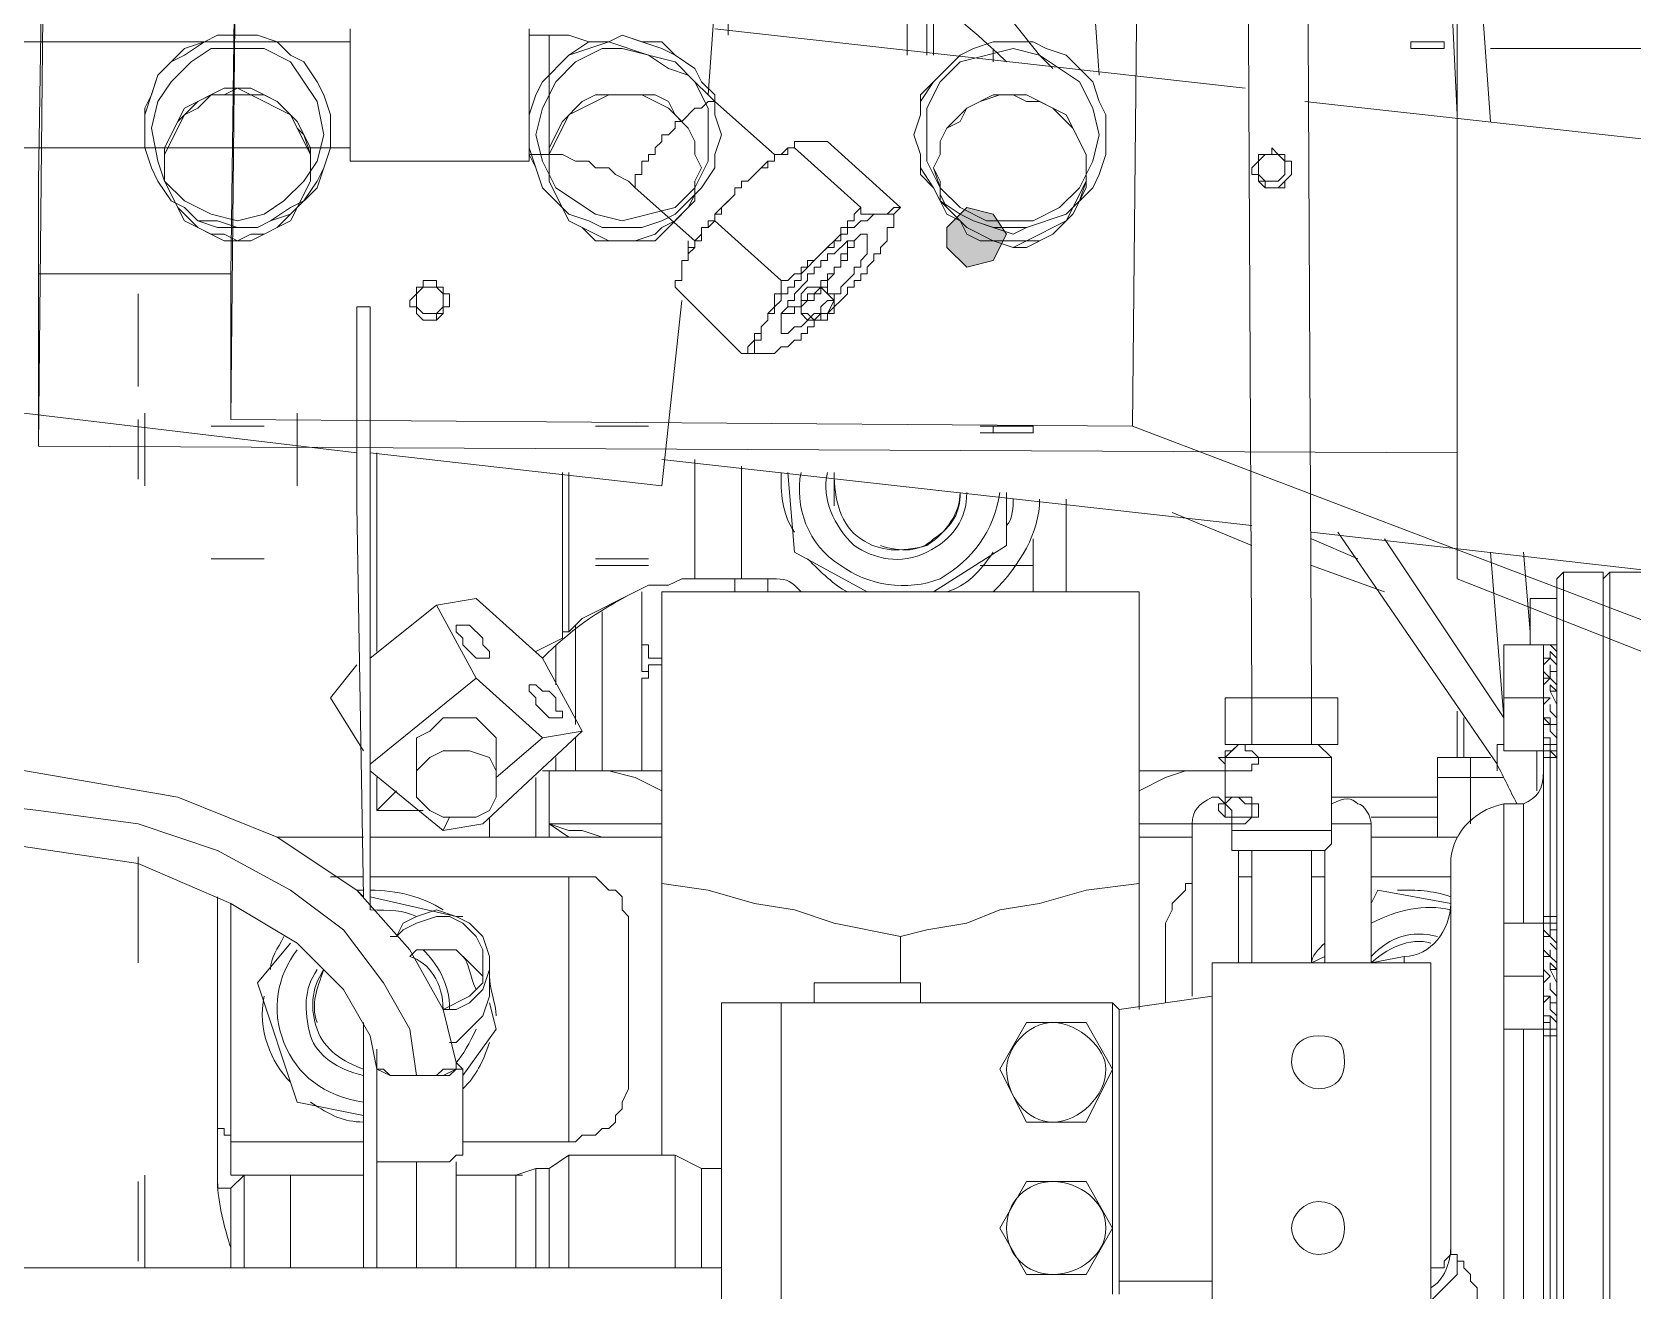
# Model space of a CAD drawing. Header units: millimetres. Extents: x 25083 to 52777, y 24772 to 45779.
# Drawn here: x 46651.7 to 46741.4, y 38656.1 to 38726.7 of the extents above; entities that cross this region are included whole.
import ezdxf

# ---------------------------------------------------------------- set-up
doc = ezdxf.new("R2010")
doc.units = ezdxf.units.MM

# ---------------------------------------------------------------- blocks, each defined once
blk = doc.blocks.new('zw$F4C5')
h = blk.add_hatch(color=7)
h.dxf.hatch_style = 2
h.paths.add_polyline_path([(596.031, 247.325), (595.288, 248.439), (593.803, 248.811), (592.689, 247.696), (592.689, 246.582), (593.803, 245.468), (595.288, 245.84)])
at = {"color": 7, "lineweight": 5}
for points in [[(609.771, 221.33), (609.4, 295.973)], [(613.114, 221.33), (612.742, 295.973)], [(601.23, 256.238), (599.373, 282.604)], [(541.813, 250.296), (542.184, 274.063)], [(552.582, 236.927), (552.954, 274.063)], [(552.582, 245.097), (552.954, 274.063)], [(603.087, 236.556), (603.458, 274.063)], [(542.184, 272.578), (541.813, 235.442)], [(553.696, 271.835), (558.895, 272.578), (566.322, 272.578), (571.521, 271.835), (574.121, 271.092), (576.349, 270.721), (578.949, 269.978), (581.548, 268.864), (588.233, 265.522), (590.461, 264.036), (592.318, 262.551), (594.546, 261.065), (596.403, 259.209), (597.888, 257.352), (598.631, 256.609)], [(621.284, 235.07), (621.284, 272.206)], [(621.284, 228.014), (621.284, 272.206)], [(621.284, 254.01), (620.541, 269.235)], [(622.026, 269.235), (623.14, 253.638)], [(580.434, 258.466), (580.434, 267.378)], [(580.434, 264.779), (580.434, 258.466)], [(590.461, 261.808), (590.461, 257.352)], [(590.461, 261.437), (590.461, 257.352)], [(579.32, 255.124), (579.691, 260.323)], [(591.575, 260.694), (591.575, 257.352)], [(591.946, 257.352), (591.946, 260.323)], [(558.153, 252.895), (558.153, 254.01), (557.781, 255.124), (557.41, 255.866), (556.667, 256.98), (555.924, 257.352), (555.182, 258.095), (554.068, 258.466), (551.839, 258.466), (551.097, 258.095), (549.983, 257.352), (549.24, 256.98), (548.497, 256.238), (547.755, 254.01), (547.755, 253.267)], [(558.153, 253.267), (558.153, 254.01), (557.781, 255.124), (557.41, 255.866), (556.667, 256.98), (555.924, 257.352), (555.182, 258.095), (554.068, 258.466), (551.839, 258.466), (551.097, 258.095), (549.983, 257.723), (548.497, 256.238), (548.126, 255.124), (547.755, 254.381), (547.755, 253.267)], [(559.267, 251.41), (559.267, 258.837)], [(569.293, 258.837), (569.293, 251.41)], [(570.407, 258.466), (569.293, 258.466)], [(580.063, 252.895), (579.691, 254.01), (579.691, 255.124), (578.949, 255.866), (578.577, 256.609), (577.463, 257.352), (576.721, 257.723), (574.492, 258.466), (573.75, 258.095), (571.521, 257.352), (570.036, 255.866), (569.665, 255.124), (569.293, 254.01), (569.293, 252.895)], [(580.063, 252.895), (579.691, 254.01), (579.691, 255.124), (578.949, 255.866), (578.577, 256.609), (577.463, 257.352), (576.721, 258.095), (575.606, 258.095), (574.492, 258.466), (573.75, 258.095), (572.636, 258.095), (571.521, 257.352), (570.036, 255.866), (569.665, 255.124), (569.293, 254.01), (569.293, 252.895)], [(570.407, 258.466), (570.407, 251.781)], [(570.407, 258.466), (571.521, 258.466), (572.636, 258.095), (573.75, 258.095), (575.978, 257.352), (577.092, 256.609), (578.206, 256.238), (579.691, 254.752)], [(579.691, 258.837), (609.4, 255.495)], [(559.267, 258.095), (528.444, 258.095)], [(548.126, 253.267), (548.497, 254.752), (549.24, 255.866), (550.354, 256.98), (551.468, 257.723), (554.439, 257.723), (555.924, 256.98), (557.41, 254.752), (557.781, 252.895)], [(569.665, 252.895), (570.036, 254.381), (570.779, 255.866), (571.893, 256.98), (573.378, 257.723), (574.492, 257.723), (577.463, 256.98), (578.577, 255.866), (579.32, 254.381), (579.32, 252.895)], [(601.602, 252.895), (601.602, 254.01), (601.23, 254.752), (600.859, 255.866), (599.373, 257.352), (598.259, 257.723), (597.517, 258.095), (595.288, 258.095), (594.174, 257.723), (593.432, 257.352), (591.946, 255.866), (591.204, 254.752), (591.204, 254.01), (590.832, 252.895)], [(601.602, 252.895), (601.602, 254.01), (601.23, 254.752), (600.859, 255.866), (599.373, 257.352), (598.259, 257.723), (597.517, 258.095), (595.288, 258.095), (594.174, 257.723), (593.432, 257.352), (591.204, 255.124), (591.204, 254.01), (590.832, 252.895)], [(591.575, 252.895), (591.575, 254.381), (592.318, 255.866), (593.432, 256.98), (596.403, 257.723), (597.888, 257.352), (600.116, 255.866), (600.859, 254.381), (601.23, 252.895)], [(595.288, 257.352), (595.288, 257.723)], [(595.288, 257.723), (595.288, 256.98)], [(619.427, 258.095), (618.684, 258.095), (618.684, 257.723), (619.427, 257.723)], [(619.427, 257.723), (620.541, 257.723), (620.541, 258.095), (619.427, 258.095)], [(632.424, 257.723), (623.14, 257.723)], [(595.288, 256.98), (595.288, 257.352)], [(552.954, 255.495), (552.211, 255.124), (551.468, 255.124), (550.725, 254.752), (549.611, 253.638), (548.869, 252.153), (548.869, 250.296), (549.983, 248.068), (552.211, 246.954), (552.954, 246.954)], [(552.954, 255.495), (552.211, 255.495), (549.983, 254.381), (548.869, 252.153), (548.869, 250.296), (549.611, 248.811), (550.725, 247.696), (551.468, 247.325), (552.211, 247.325), (552.954, 246.954)], [(552.954, 246.954), (552.211, 246.954), (550.725, 247.696), (549.611, 248.811), (548.869, 250.296), (548.869, 252.153), (549.611, 253.638), (550.725, 254.752), (551.468, 255.124), (552.211, 255.124), (552.954, 255.495)], [(552.954, 246.954), (552.211, 246.954), (549.983, 248.068), (548.869, 250.296), (548.869, 251.781), (549.983, 254.01), (550.725, 254.381), (551.468, 255.124), (552.954, 255.124)], [(552.954, 246.954), (553.696, 246.954), (555.924, 248.068), (557.038, 250.296), (557.038, 251.781), (556.667, 252.895), (556.296, 253.267), (555.924, 254.01), (555.182, 254.752), (554.439, 255.124), (553.696, 255.124), (552.954, 255.495)], [(552.954, 246.954), (553.696, 247.325), (554.439, 247.325), (555.182, 247.696), (556.296, 248.811), (557.038, 250.296), (557.038, 252.153), (556.296, 253.638), (555.182, 254.752), (553.696, 255.495), (552.954, 255.495)], [(552.954, 255.495), (553.696, 255.124), (554.439, 255.124), (555.182, 254.752), (556.296, 253.638), (557.038, 252.153), (557.038, 250.296), (555.924, 248.068), (553.696, 246.954), (552.954, 246.954)], [(552.954, 255.124), (553.696, 255.124), (555.924, 254.01), (557.038, 251.781), (557.038, 250.296), (555.924, 248.068), (553.696, 246.954), (552.954, 246.954)], [(574.492, 255.124), (573.75, 255.124), (571.521, 254.01), (570.407, 251.781), (570.407, 250.296), (571.521, 248.068), (573.75, 246.954), (574.492, 246.954)], [(574.492, 255.124), (573.007, 255.124), (572.264, 254.752), (571.15, 253.638), (570.407, 252.153), (570.407, 250.296), (571.521, 248.068), (573.75, 246.954), (574.492, 246.954)], [(574.492, 246.954), (573.007, 246.954), (572.264, 247.696), (571.521, 248.068), (570.407, 250.296), (570.407, 251.781), (571.521, 254.01), (573.75, 255.124), (574.492, 255.124)], [(574.492, 246.954), (573.75, 246.954), (571.521, 248.068), (570.407, 250.296), (570.407, 251.781), (571.521, 254.01), (573.75, 255.124), (574.492, 255.124)], [(574.492, 246.954), (575.235, 246.954), (576.349, 247.325), (576.721, 247.696), (577.463, 248.068), (578.206, 248.811), (578.577, 249.553), (578.577, 250.296), (578.949, 251.039), (578.577, 251.781), (578.577, 252.524), (578.206, 253.267), (577.092, 254.381), (575.606, 255.124), (574.492, 255.124)], [(574.492, 246.954), (575.235, 246.954), (576.349, 247.325), (576.721, 247.696), (577.463, 248.068), (578.206, 248.811), (578.577, 249.553), (578.577, 250.296), (578.949, 251.039), (578.577, 251.781), (578.577, 252.524), (578.206, 253.267), (577.463, 254.01), (577.092, 254.752), (576.349, 255.124), (574.492, 255.124)], [(574.492, 255.124), (575.606, 255.124), (577.092, 254.381), (578.206, 253.267), (578.577, 252.524), (578.577, 251.781), (578.949, 251.039), (578.577, 250.296), (578.577, 249.182), (576.349, 246.954), (574.492, 246.954)], [(574.492, 255.124), (575.606, 255.124), (577.092, 254.381), (578.206, 253.267), (578.577, 252.524), (578.577, 251.781), (578.949, 251.039), (578.577, 250.296), (578.577, 249.553), (578.206, 248.811), (577.463, 248.068), (576.721, 247.696), (576.349, 247.325), (575.235, 246.954), (574.492, 246.954)], [(575.235, 249.925), (575.235, 250.667), (575.606, 250.667), (575.606, 251.41), (575.978, 251.41), (575.978, 251.781), (576.349, 251.781), (576.349, 252.153), (576.721, 252.524), (576.721, 252.895), (577.092, 252.895), (577.463, 253.267), (577.463, 253.638), (577.835, 253.638), (578.577, 254.381), (578.949, 254.381), (579.32, 254.752), (579.691, 254.752)], [(583.034, 251.781), (579.691, 254.752)], [(596.403, 255.124), (595.66, 255.124), (594.546, 254.752), (593.803, 254.381), (592.689, 253.267), (592.318, 252.524), (592.318, 251.781), (591.946, 251.039), (592.318, 250.296), (592.318, 249.182), (592.689, 248.439), (593.432, 248.068), (593.803, 247.325), (594.546, 246.954), (595.288, 246.954), (596.403, 246.582)], [(596.403, 255.124), (595.66, 255.124), (594.546, 254.752), (593.803, 254.381), (592.689, 253.267), (592.318, 252.524), (592.318, 251.781), (591.946, 251.039), (592.318, 250.296), (592.318, 249.553), (592.689, 248.811), (593.803, 247.696), (595.288, 246.954), (596.403, 246.954)], [(596.403, 246.582), (595.288, 246.954), (594.546, 246.954), (593.803, 247.325), (593.432, 248.068), (592.689, 248.439), (592.318, 249.182), (592.318, 249.925), (591.946, 251.039), (592.318, 251.781), (592.318, 252.524), (592.689, 253.267), (593.432, 253.638), (593.803, 254.381), (595.288, 255.124), (596.403, 255.124)], [(596.403, 246.954), (594.546, 246.954), (593.803, 247.325), (593.432, 248.068), (592.318, 249.182), (592.318, 250.296), (591.946, 251.039), (592.318, 251.781), (592.318, 252.524), (592.689, 253.267), (593.803, 254.381), (595.288, 255.124), (596.403, 255.124)], [(596.403, 246.582), (597.145, 246.954), (597.888, 246.954), (598.631, 247.325), (599.745, 248.439), (600.487, 249.925), (600.487, 251.781), (599.373, 254.01), (597.145, 255.124), (596.403, 255.124)], [(596.403, 246.954), (597.145, 246.954), (599.373, 248.068), (600.487, 250.296), (600.487, 251.781), (599.373, 254.01), (597.145, 255.124), (596.403, 255.124)], [(596.403, 255.124), (597.145, 254.752), (597.888, 254.752), (598.631, 254.381), (599.745, 253.267), (600.487, 251.781), (600.487, 249.925), (599.745, 248.439), (598.631, 247.325), (597.145, 246.582), (596.403, 246.582)], [(596.403, 255.124), (597.145, 255.124), (599.373, 254.01), (600.487, 251.781), (600.487, 250.296), (600.116, 249.182), (599.745, 248.439), (598.631, 247.325), (597.888, 246.954), (596.403, 246.954)], [(612.742, 254.752), (636.138, 252.153)], [(547.755, 253.267), (547.755, 252.153), (548.126, 251.039), (548.497, 250.296), (549.24, 249.182), (549.983, 248.811), (550.725, 248.068), (551.839, 247.696), (554.068, 247.696), (554.81, 248.068), (555.924, 248.439), (557.41, 249.925), (558.153, 252.153), (558.153, 252.895)], [(547.755, 253.267), (547.755, 252.153), (548.126, 251.039), (548.497, 250.296), (549.24, 249.182), (549.983, 248.811), (550.725, 248.068), (551.839, 248.068), (552.954, 247.696), (554.068, 247.696), (554.81, 248.068), (555.924, 248.811), (556.667, 249.182), (557.41, 250.296), (557.781, 251.039), (558.153, 252.153), (558.153, 253.267)], [(557.781, 252.895), (557.41, 251.41), (556.667, 250.296), (555.553, 249.182), (554.439, 248.439), (552.954, 248.068), (551.468, 248.439), (549.983, 249.182), (548.869, 250.296), (548.497, 251.41), (548.126, 253.267)], [(559.267, 252.153), (528.444, 252.153)], [(569.293, 252.895), (569.293, 251.781), (569.665, 251.039), (570.036, 249.925), (571.521, 248.439), (572.636, 248.068), (573.378, 247.696), (575.606, 247.696), (576.721, 248.068), (577.463, 248.439), (578.949, 249.925), (579.691, 251.039), (579.691, 251.781), (580.063, 252.895)], [(569.293, 252.895), (569.293, 252.153), (570.036, 249.925), (571.521, 248.439), (572.636, 248.068), (573.378, 247.696), (575.606, 247.696), (576.721, 248.068), (577.463, 248.439), (578.949, 249.925), (579.691, 251.039), (579.691, 251.781), (580.063, 252.895)], [(579.32, 252.895), (579.32, 251.41), (578.577, 249.925), (577.463, 248.811), (574.492, 248.068), (573.007, 248.439), (570.779, 249.925), (570.036, 251.41), (569.665, 252.895)], [(581.548, 250.296), (582.662, 251.41), (583.034, 251.41), (583.034, 251.781), (583.405, 251.781), (583.776, 252.153)], [(584.148, 252.153), (583.776, 252.153), (583.776, 251.781), (583.034, 251.781), (583.034, 251.41), (582.662, 251.41), (582.662, 251.039), (582.291, 251.039), (581.548, 250.296)], [(584.89, 252.524), (584.148, 252.524), (584.148, 252.153), (583.776, 252.153)], [(584.148, 252.153), (587.861, 248.811)], [(586.004, 252.524), (584.89, 252.524)], [(586.004, 252.524), (590.089, 248.811)], [(590.832, 252.895), (591.204, 251.781), (591.204, 250.667), (591.946, 249.925), (592.318, 249.182), (593.432, 248.439), (594.174, 248.068), (596.403, 247.325), (597.145, 247.696), (599.373, 248.439), (600.859, 249.925), (601.23, 250.667), (601.602, 251.781), (601.602, 252.895)], [(590.832, 252.895), (591.204, 251.781), (591.204, 251.039), (591.946, 249.925), (592.318, 249.182), (593.432, 248.439), (594.174, 248.068), (595.288, 247.696), (597.145, 247.696), (599.373, 248.439), (600.859, 249.925), (601.23, 250.667), (601.602, 251.781), (601.602, 252.895)], [(601.23, 252.895), (600.859, 251.41), (600.116, 249.925), (599.002, 248.811), (597.517, 248.068), (594.917, 248.068), (593.432, 248.811), (592.318, 249.925), (591.575, 251.41), (591.575, 252.895)], [(612, 251.039), (612, 251.41), (611.628, 251.41), (611.628, 251.781), (611.257, 251.781), (610.886, 252.153), (610.886, 251.781), (610.143, 251.781), (610.143, 251.41), (609.771, 251.039)], [(569.293, 251.41), (559.267, 251.41)], [(570.407, 251.781), (569.293, 251.781)], [(570.407, 251.781), (571.15, 251.781), (571.893, 251.41), (572.636, 251.41), (573.007, 251.039), (573.75, 251.039), (574.121, 250.667), (574.864, 250.296), (575.235, 249.925)], [(612, 251.039), (612, 251.41), (611.628, 251.41), (611.628, 251.781), (610.143, 251.781), (610.143, 251.41), (609.771, 251.039)], [(610.143, 251.039), (610.143, 251.41), (610.514, 251.781), (611.257, 251.781), (611.628, 251.41), (611.628, 251.039)], [(541.813, 249.182), (541.813, 250.296)], [(541.813, 245.097), (541.813, 250.296)], [(541.813, 250.296), (541.813, 245.097)], [(578.206, 246.211), (578.577, 246.582), (578.577, 246.954), (578.949, 247.325), (578.949, 247.696), (579.32, 247.696), (579.32, 248.068), (579.691, 248.068), (579.691, 248.439), (580.805, 249.553), (580.805, 249.925), (581.177, 249.925), (581.177, 250.296), (581.548, 250.296)], [(581.548, 250.296), (581.177, 250.296), (581.177, 249.925), (580.805, 249.925), (580.805, 249.553), (580.063, 248.811), (580.063, 248.439), (579.691, 248.439), (579.691, 248.068)], [(609.771, 251.039), (609.771, 250.667), (610.143, 250.667), (610.143, 250.296), (610.514, 249.925), (611.628, 249.925), (611.628, 250.296), (612, 250.667), (612, 251.039)], [(609.771, 251.039), (609.771, 250.667), (610.143, 250.667), (610.143, 250.296), (610.514, 250.296), (610.514, 249.925), (611.257, 249.925), (612, 250.667), (612, 251.039)], [(611.628, 251.039), (611.628, 250.667), (611.257, 250.296), (610.514, 250.296), (610.143, 250.667), (610.143, 251.039)], [(578.577, 246.954), (575.235, 249.925)], [(541.813, 235.442), (541.813, 249.182)], [(587.861, 248.811), (587.49, 248.439), (587.49, 248.068), (587.119, 248.068), (587.119, 247.696), (586.747, 247.696), (586.747, 247.325), (585.633, 246.211)], [(588.975, 248.439), (588.604, 248.439), (588.233, 248.068), (587.861, 248.068), (587.49, 247.696), (587.119, 247.696), (587.119, 247.325), (586.747, 247.325), (586.747, 246.954), (586.376, 246.954), (586.376, 246.582), (586.004, 246.582), (585.633, 246.211)], [(588.975, 248.439), (587.861, 248.439), (587.861, 248.811)], [(590.089, 248.811), (589.718, 248.811), (589.347, 248.439), (588.975, 248.439)], [(589.347, 246.954), (589.347, 247.696), (589.718, 247.696), (589.718, 248.439), (588.975, 248.439)], [(589.347, 246.954), (589.347, 247.696), (589.718, 247.696), (589.718, 248.439), (590.089, 248.811)], [(579.691, 248.068), (579.32, 247.696), (578.949, 247.696), (578.949, 246.954), (578.577, 246.954), (578.577, 246.582), (578.206, 246.582), (578.206, 246.211)], [(583.405, 244.726), (579.691, 248.068)], [(578.206, 246.211), (578.206, 246.954)], [(583.405, 242.869), (584.148, 242.869), (584.148, 243.24), (584.519, 243.24), (584.89, 243.612), (585.262, 243.612), (585.262, 243.983), (585.633, 243.983), (585.633, 244.354), (586.004, 244.354), (586.004, 244.726), (586.376, 245.097), (586.376, 245.468), (586.747, 245.468), (586.747, 245.84), (587.119, 245.84), (587.119, 246.582), (587.49, 246.582), (587.49, 246.954)], [(587.119, 246.954), (586.376, 246.211), (586.004, 246.211), (586.004, 245.84), (585.633, 245.84), (585.633, 245.468), (585.262, 245.468), (585.262, 245.097), (584.89, 245.097), (584.89, 244.726), (584.148, 243.983), (584.148, 243.612), (583.776, 243.612), (583.776, 243.24)], [(587.49, 246.954), (587.119, 246.954)], [(587.119, 246.582), (587.119, 246.954)], [(588.233, 247.325), (587.861, 247.325), (587.49, 246.954)], [(588.233, 246.211), (588.233, 247.325)], [(588.975, 246.582), (589.347, 246.954)], [(578.206, 245.84), (577.835, 245.84), (577.835, 244.726), (577.463, 244.726), (577.463, 244.354)], [(578.206, 245.84), (578.206, 246.211)], [(585.633, 246.211), (584.519, 245.097), (584.519, 244.726), (584.148, 244.726), (584.148, 244.354), (583.776, 244.354), (583.776, 243.983), (583.405, 243.983), (583.405, 243.612), (583.034, 243.24), (583.034, 242.869), (582.662, 242.869), (582.662, 242.497)], [(585.633, 246.211), (585.262, 245.84), (584.89, 245.84), (584.89, 245.468), (584.519, 245.468), (584.519, 245.097), (584.148, 245.097), (583.776, 244.726), (583.405, 244.726)], [(583.405, 241.755), (583.776, 241.755), (584.148, 242.126), (584.519, 242.126), (585.262, 242.869), (585.633, 242.869), (585.633, 243.24), (586.004, 243.612), (586.376, 243.612), (586.376, 243.983), (586.747, 243.983), (586.747, 244.354), (587.49, 245.097), (587.49, 245.468), (587.861, 245.468), (587.861, 245.84), (588.233, 246.211)], [(583.776, 243.24), (584.519, 243.24), (584.519, 243.612), (584.89, 243.612), (584.89, 243.983), (585.262, 243.983), (585.633, 244.354), (585.633, 244.726), (586.004, 244.726), (586.004, 245.097), (586.376, 245.097), (586.376, 245.468), (586.747, 245.468), (586.747, 246.211), (587.119, 246.211), (587.119, 246.582)], [(585.633, 242.869), (586.004, 242.869), (587.119, 243.983), (587.119, 244.354), (587.49, 244.354), (587.49, 244.726), (587.861, 244.726), (587.861, 245.097), (588.233, 245.097), (588.233, 245.468), (588.604, 245.84), (588.604, 246.211), (588.975, 246.211), (588.975, 246.582)], [(541.813, 245.097), (552.582, 245.097)], [(552.582, 245.097), (552.582, 236.927)], [(547.383, 243.612), (547.383, 243.983)], [(564.837, 243.612), (564.837, 243.983), (564.466, 243.983), (564.466, 244.354), (564.094, 244.354), (564.094, 244.726), (563.352, 244.726), (563.352, 244.354), (562.98, 244.354), (562.98, 243.983), (562.609, 243.612)], [(564.837, 243.612), (564.837, 243.983), (564.466, 243.983), (564.466, 244.354), (562.98, 244.354), (562.98, 243.983), (562.609, 243.612)], [(562.98, 243.612), (562.98, 243.983), (563.352, 244.354), (564.094, 244.354), (564.466, 243.983), (564.466, 243.612)], [(581.177, 240.641), (577.463, 244.354)], [(583.405, 244.726), (583.405, 243.983), (583.034, 243.983), (583.034, 243.24), (582.662, 242.869), (582.662, 242.497)], [(584.519, 243.612), (584.519, 243.983), (584.89, 244.354), (585.633, 244.354), (586.376, 243.612)], [(586.376, 243.24), (586.376, 243.983), (586.004, 243.983), (586.004, 244.354), (584.89, 244.354), (584.519, 243.983), (584.519, 243.24)], [(586.376, 243.612), (586.376, 243.983), (586.004, 243.983), (586.004, 244.354), (584.89, 244.354), (584.519, 243.983), (584.519, 243.612)], [(547.383, 243.612), (547.383, 240.269)], [(559.638, 243.24), (559.638, 241.755)], [(560.381, 243.24), (559.638, 243.24)], [(560.381, 241.755), (560.381, 243.24)], [(562.609, 243.612), (562.609, 243.24), (562.98, 243.24), (562.98, 242.869), (563.352, 242.497), (564.094, 242.497), (564.466, 242.869), (564.466, 243.24), (564.837, 243.24), (564.837, 243.612)], [(562.609, 243.612), (562.609, 243.24), (562.98, 243.24), (562.98, 242.869), (563.352, 242.497), (564.094, 242.497), (564.094, 242.869), (564.466, 242.869), (564.466, 243.24), (564.837, 243.24), (564.837, 243.612)], [(564.466, 243.612), (564.466, 243.24), (564.094, 242.869), (563.352, 242.869), (562.98, 243.24), (562.98, 243.612)], [(576.721, 233.213), (577.835, 243.612)], [(583.776, 243.24), (583.405, 242.869)], [(586.376, 243.612), (586.004, 242.869), (585.633, 242.869), (585.262, 242.497), (584.89, 242.869), (584.519, 242.869), (584.519, 243.612)], [(584.519, 243.612), (584.519, 242.869), (584.89, 242.497), (586.004, 242.497), (586.004, 242.869), (586.376, 242.869), (586.376, 243.612)], [(584.519, 243.24), (584.519, 242.869), (584.89, 242.497), (586.004, 242.497), (586.004, 242.869), (586.376, 242.869), (586.376, 243.24)], [(547.383, 242.497), (547.383, 242.869)], [(547.383, 242.497), (547.383, 239.155)], [(582.662, 242.497), (582.291, 242.126), (582.291, 241.755), (581.92, 241.755), (581.92, 241.383), (581.548, 241.012), (581.548, 240.641), (581.177, 240.641)], [(582.662, 242.497), (582.291, 242.126), (582.291, 241.383), (581.92, 241.383), (581.92, 240.641), (582.662, 240.641)], [(583.405, 241.012), (583.776, 241.012), (584.148, 241.383), (584.519, 241.383), (584.519, 241.755), (584.89, 241.755), (584.89, 242.126), (585.262, 242.126), (585.262, 242.497), (585.633, 242.497), (585.633, 242.869)], [(583.405, 242.869), (583.405, 241.755)], [(559.638, 241.755), (559.638, 238.041)], [(560.381, 237.67), (560.381, 241.755)], [(581.177, 240.641), (582.662, 240.641)], [(582.662, 240.641), (583.034, 240.641), (583.405, 241.012)], [(582.662, 240.641), (583.034, 240.641), (583.405, 241.012)], [(547.383, 240.269), (547.383, 239.898)], [(559.638, 235.07), (528.444, 238.784)], [(547.383, 239.155), (547.383, 238.784)], [(559.638, 238.041), (559.638, 232.099)], [(560.381, 232.099), (560.381, 237.67)], [(547.383, 234.328), (547.383, 236.927)], [(547.755, 233.956), (547.755, 237.298)], [(552.582, 236.927), (603.087, 236.556)], [(556.296, 233.956), (556.296, 237.298)], [(547.383, 233.585), (547.383, 236.184)], [(547.755, 233.213), (547.755, 236.556)], [(554.439, 236.556), (551.468, 236.556)], [(554.439, 236.556), (551.468, 236.556)], [(551.468, 236.556), (554.439, 236.556)], [(551.468, 236.556), (554.439, 236.556)], [(556.296, 233.213), (556.296, 236.556)], [(575.978, 236.556), (573.007, 236.556)], [(575.978, 236.556), (573.007, 236.556)], [(573.007, 236.556), (575.978, 236.556)], [(573.007, 236.556), (575.978, 236.556)], [(597.517, 236.556), (597.517, 236.184), (595.288, 236.184), (595.288, 236.556), (594.546, 236.556)], [(594.546, 236.556), (597.517, 236.556)], [(597.517, 236.184), (594.546, 236.184)], [(594.546, 236.184), (597.517, 236.184)], [(603.087, 236.556), (637.252, 223.558)], [(621.284, 235.07), (541.813, 235.442)], [(576.721, 233.213), (560.381, 235.07)], [(560.752, 223.929), (560.752, 235.07)], [(621.284, 228.014), (621.284, 235.07)], [(609.771, 230.985), (576.721, 234.699)], [(578.577, 228.014), (578.577, 234.699)], [(581.177, 234.328), (581.177, 228.014)], [(571.15, 224.672), (571.15, 233.956)], [(571.521, 225.044), (571.521, 233.956)], [(584.148, 229.5), (583.776, 233.956)], [(596.031, 232.842), (596.031, 229.871)], [(599.373, 227.272), (599.373, 232.471)], [(559.638, 232.099), (560.009, 210.189)], [(560.381, 209.446), (560.381, 232.099)], [(605.315, 231.728), (609.771, 229.871)], [(632.796, 228.386), (613.114, 230.614)], [(614.599, 230.614), (623.512, 217.616)], [(596.031, 229.871), (591.946, 227.272)], [(597.517, 227.272), (597.517, 230.243)], [(615.713, 229.129), (613.114, 230.243)], [(617.199, 230.243), (623.883, 220.216)], [(551.468, 229.129), (554.439, 229.129)], [(551.468, 229.129), (554.439, 229.129)], [(554.439, 229.129), (551.468, 229.129)], [(554.439, 229.129), (551.468, 229.129)], [(573.007, 229.129), (575.978, 229.129)], [(575.978, 229.129), (573.007, 229.129)], [(573.007, 228.757), (575.978, 228.757)], [(575.978, 228.757), (573.007, 228.757)], [(588.233, 227.272), (584.148, 229.5)], [(594.546, 228.757), (597.517, 228.757)], [(594.546, 228.757), (597.517, 228.757)], [(597.517, 228.757), (594.546, 228.757)], [(597.517, 228.757), (594.546, 228.757)], [(613.114, 228.757), (617.199, 227.272)], [(623.883, 220.216), (623.14, 229.5)], [(624.997, 229.5), (625.369, 225.044)], [(575.235, 227.272), (575.978, 227.643), (577.092, 227.643), (577.835, 228.014), (578.577, 228.014)], [(578.577, 228.014), (580.063, 228.014)], [(580.063, 228.014), (582.662, 228.014)], [(580.805, 227.272), (580.805, 228.014)], [(582.662, 227.272), (582.662, 228.014)], [(637.252, 221.701), (621.284, 228.014)], [(626.854, 228.014), (627.225, 228.386)], [(626.854, 228.014), (626.854, 94.697)], [(627.225, 228.386), (629.454, 228.386)], [(627.225, 228.386), (627.225, 94.697)], [(629.454, 228.014), (629.825, 228.386)], [(629.454, 94.697), (629.454, 228.386)], [(629.454, 228.014), (629.454, 228.386)], [(629.454, 228.014), (629.454, 95.439)], [(629.825, 228.386), (632.796, 228.386)], [(629.825, 228.386), (629.825, 96.553)], [(564.094, 226.529), (566.322, 226.9)], [(570.036, 223.558), (566.322, 226.9)], [(571.521, 225.044), (572.264, 225.786), (575.235, 227.272)], [(575.606, 222.815), (575.606, 227.272)], [(603.458, 227.272), (576.721, 227.272)], [(576.721, 195.706), (576.721, 227.272)], [(603.458, 227.272), (603.458, 203.876)], [(626.854, 226.9), (625.369, 226.9)], [(625.369, 226.9), (625.369, 224.301)], [(560.381, 223.558), (564.094, 226.529)], [(566.322, 222.444), (564.094, 226.529)], [(573.378, 217.245), (573.378, 226.158)], [(565.208, 225.415), (565.208, 225.044), (565.58, 224.672), (565.58, 224.301), (566.322, 223.558), (567.065, 223.558)], [(567.065, 223.558), (567.065, 223.929), (566.694, 224.301), (566.694, 224.672), (565.951, 225.415), (565.208, 225.415)], [(571.893, 225.415), (571.893, 219.845)], [(569.665, 223.929), (571.15, 224.672)], [(570.779, 224.301), (570.779, 222.073)], [(571.15, 224.672), (571.15, 225.044), (571.521, 225.044)], [(576.721, 223.558), (575.978, 223.558), (575.978, 224.301), (575.606, 224.301), (575.606, 224.672)], [(623.883, 224.301), (626.111, 224.301)], [(623.883, 224.301), (623.883, 218.359)], [(623.883, 222.815), (623.883, 224.301)], [(626.483, 224.301), (626.111, 224.301)], [(626.483, 224.301), (626.111, 224.301)], [(626.111, 223.929), (626.111, 224.301)], [(626.111, 218.359), (626.111, 224.301)], [(626.111, 103.238), (626.111, 224.301)], [(626.111, 224.301), (626.483, 224.301)], [(626.483, 224.301), (626.854, 224.301)], [(626.483, 224.301), (626.854, 224.301)], [(626.483, 224.301), (626.854, 224.301)], [(626.483, 224.301), (626.854, 224.301)], [(626.483, 224.301), (626.854, 223.929)], [(626.483, 224.301), (626.854, 223.929)], [(570.036, 223.558), (572.264, 219.473)], [(626.483, 223.558), (626.111, 223.187)], [(626.111, 223.558), (626.483, 223.558)], [(626.483, 223.929), (626.483, 223.558)], [(626.483, 223.929), (626.854, 223.558)], [(626.483, 223.929), (626.854, 223.558)], [(626.483, 223.929), (626.483, 223.558)], [(626.483, 223.929), (626.483, 223.558)], [(626.483, 223.558), (626.854, 223.187)], [(626.483, 223.558), (626.854, 223.187)], [(626.854, 223.558), (626.854, 223.187)], [(558.153, 221.33), (559.638, 223.187)], [(560.381, 217.616), (566.322, 222.444)], [(566.322, 222.444), (570.036, 219.102)], [(575.606, 222.815), (575.978, 222.815)], [(575.606, 221.33), (575.606, 222.444), (575.978, 222.444), (575.978, 222.815)], [(575.978, 222.815), (575.978, 223.187), (576.721, 223.187)], [(623.883, 221.33), (623.883, 222.815)], [(626.111, 222.815), (626.483, 222.444)], [(626.483, 222.444), (626.111, 222.073)], [(626.111, 222.444), (626.483, 222.444)], [(626.483, 223.187), (626.483, 222.815), (626.854, 222.815)], [(626.483, 223.187), (626.483, 222.815)], [(626.483, 222.815), (626.483, 222.444)], [(626.483, 222.815), (626.854, 222.815)], [(626.483, 222.815), (626.483, 222.444), (626.854, 222.073)], [(626.483, 222.815), (626.483, 222.444)], [(626.483, 222.444), (626.854, 222.073)], [(626.854, 222.815), (626.854, 222.444)], [(626.854, 222.444), (626.854, 222.073)], [(571.15, 220.216), (571.15, 220.587), (570.779, 220.587), (570.779, 221.33), (570.407, 221.701), (570.036, 221.701), (569.665, 222.073), (569.293, 222.073)], [(569.293, 222.073), (569.293, 221.701)], [(569.293, 221.701), (569.665, 221.33), (569.665, 220.959), (570.407, 220.216), (570.779, 220.216)], [(626.483, 222.073), (626.483, 221.701), (626.854, 221.701)], [(626.483, 222.073), (626.854, 221.701)], [(626.483, 221.701), (626.854, 220.959)], [(626.483, 221.701), (626.854, 220.959)], [(558.153, 221.33), (560.009, 218.359)], [(575.606, 217.245), (575.606, 221.33)], [(608.286, 221.33), (609.771, 221.33)], [(608.286, 221.33), (608.286, 218.73)], [(608.286, 221.33), (609.029, 221.33)], [(609.029, 221.33), (609.771, 221.33)], [(609.771, 221.33), (609.029, 221.33)], [(609.771, 221.33), (611.257, 221.33)], [(609.771, 221.33), (609.771, 218.73)], [(611.257, 221.33), (609.771, 221.33)], [(611.257, 221.33), (613.114, 221.33)], [(613.114, 221.33), (611.257, 221.33)], [(613.114, 221.33), (614.228, 221.33)], [(613.114, 221.33), (613.114, 218.73)], [(613.114, 221.33), (613.856, 221.33)], [(613.856, 221.33), (613.114, 221.33)], [(614.228, 221.33), (613.856, 221.33)], [(614.228, 221.33), (614.599, 221.33)], [(614.599, 221.33), (614.599, 218.73)], [(623.883, 221.33), (626.111, 221.33)], [(623.883, 219.845), (623.883, 221.33)], [(626.483, 221.33), (626.111, 220.959)], [(626.111, 221.33), (626.483, 221.33)], [(626.483, 220.959), (626.483, 220.587)], [(626.483, 220.959), (626.483, 220.587)], [(626.854, 221.33), (626.854, 220.959)], [(567.437, 218.359), (567.437, 219.102), (566.322, 220.216), (564.466, 220.216), (563.723, 219.473)], [(570.779, 220.216), (571.15, 220.216)], [(621.284, 217.988), (621.284, 220.587)], [(621.655, 217.988), (621.655, 220.216)], [(623.883, 218.359), (623.883, 219.845)], [(626.483, 220.216), (626.111, 220.216)], [(626.111, 220.216), (626.483, 219.845)], [(626.483, 219.845), (626.111, 219.845)], [(626.483, 220.587), (626.854, 220.216)], [(626.483, 220.587), (626.854, 220.216)], [(626.483, 220.216), (626.483, 219.845)], [(626.483, 220.216), (626.483, 219.845)], [(626.483, 219.845), (626.483, 219.473)], [(626.483, 219.845), (626.483, 219.473)], [(626.483, 219.845), (626.854, 219.845)], [(626.483, 219.845), (626.854, 219.845)], [(626.854, 220.216), (626.854, 220.587)], [(626.854, 220.216), (626.854, 219.845)], [(563.723, 219.473), (562.98, 219.102), (562.98, 218.359)], [(566.694, 214.274), (572.264, 219.473)], [(570.036, 219.102), (567.437, 216.874)], [(572.264, 219.473), (570.036, 219.102)], [(571.893, 217.245), (571.893, 219.102)], [(623.883, 219.102), (623.883, 218.73), (623.512, 218.73), (623.512, 217.616)], [(623.883, 219.473), (623.883, 219.102)], [(626.483, 219.102), (626.483, 218.73), (626.111, 218.73)], [(626.111, 219.102), (626.483, 219.102)], [(626.483, 219.473), (626.854, 219.102)], [(626.483, 219.473), (626.854, 219.102)], [(626.483, 219.102), (626.483, 218.73)], [(626.483, 219.102), (626.483, 218.73)], [(626.854, 219.102), (626.854, 219.473)], [(626.854, 219.102), (626.854, 218.73)], [(565.208, 200.905), (564.466, 203.876), (562.609, 207.218), (559.638, 210.561), (555.182, 213.531), (549.611, 215.76), (541.07, 217.245), (529.929, 217.988), (528.444, 217.988)], [(562.98, 218.359), (562.98, 216.502)], [(562.98, 216.502), (562.98, 217.245), (563.723, 217.988)], [(563.723, 217.988), (564.466, 218.359), (565.951, 218.359), (567.065, 217.988), (567.437, 217.245), (567.437, 216.502)], [(567.437, 218.359), (567.437, 216.502)], [(570.779, 217.245), (570.779, 217.988)], [(609.029, 218.73), (608.657, 218.359), (608.286, 218.359), (608.286, 217.988), (607.915, 217.988), (608.286, 217.616), (608.286, 217.245), (609.029, 217.245)], [(608.286, 218.73), (609.771, 218.73)], [(609.029, 218.73), (608.286, 217.988)], [(609.029, 218.73), (608.286, 218.73)], [(609.029, 217.988), (608.286, 217.988)], [(608.286, 217.988), (608.286, 215.388)], [(609.029, 217.245), (609.771, 217.245), (609.771, 217.616), (610.143, 217.616), (610.143, 217.988), (609.771, 218.359), (609.4, 218.359), (609.4, 218.73), (609.029, 218.73)], [(611.257, 218.73), (609.029, 218.73)], [(610.143, 217.988), (609.029, 217.988)], [(609.771, 218.73), (611.257, 218.73)], [(612, 217.988), (610.143, 217.988)], [(611.257, 218.73), (613.114, 218.73)], [(611.257, 218.73), (613.114, 218.73)], [(613.856, 217.988), (612, 217.988)], [(613.114, 218.73), (614.228, 218.73)], [(613.114, 218.73), (613.856, 218.73)], [(613.485, 218.73), (614.228, 217.988)], [(613.856, 218.73), (614.228, 218.73)], [(614.228, 217.988), (613.856, 217.988)], [(614.228, 218.73), (614.599, 218.73)], [(614.228, 217.988), (614.228, 215.388)], [(620.17, 217.988), (623.14, 217.988)], [(620.17, 213.531), (620.17, 217.988)], [(622.026, 214.274), (622.026, 217.988)], [(623.883, 218.359), (626.111, 218.359)], [(625.74, 218.359), (625.74, 216.131)], [(626.111, 218.73), (626.111, 218.359)], [(626.111, 218.359), (626.483, 218.359)], [(626.483, 217.988), (626.111, 217.988)], [(626.111, 217.988), (626.483, 217.988)], [(626.483, 218.73), (626.483, 218.359)], [(626.483, 218.73), (626.483, 218.359)], [(626.483, 218.73), (626.854, 218.73)], [(626.483, 218.73), (626.854, 218.73)], [(626.483, 218.359), (626.483, 217.988)], [(626.483, 218.359), (626.854, 217.988)], [(626.483, 218.359), (626.854, 217.988)], [(626.483, 218.359), (626.854, 218.359)], [(626.483, 218.359), (626.854, 218.359)], [(626.854, 217.988), (626.483, 217.988)], [(626.483, 217.988), (626.854, 217.988)], [(626.483, 217.988), (626.854, 217.988)], [(626.483, 209.075), (626.483, 217.988)], [(626.854, 217.988), (626.854, 218.359)], [(626.854, 218.359), (626.854, 217.988)], [(560.381, 217.245), (564.466, 213.903)], [(570.036, 217.245), (576.721, 217.245)], [(570.407, 213.531), (570.407, 217.245)], [(570.407, 217.245), (570.407, 213.531)], [(576.721, 216.131), (575.235, 216.874), (573.75, 217.245)], [(603.458, 217.245), (608.286, 217.245)], [(606.058, 217.245), (604.944, 216.874)], [(560.752, 215.017), (560.752, 216.874)], [(567.065, 215.017), (566.322, 214.646), (564.466, 214.646), (563.723, 215.017), (562.98, 215.76), (562.98, 216.502)], [(567.437, 216.502), (567.437, 215.76), (567.065, 215.017)], [(569.665, 213.531), (569.665, 216.874)], [(604.944, 216.874), (603.458, 216.131)], [(620.17, 216.874), (623.883, 216.874)], [(528.444, 215.76), (535.5, 215.76), (541.813, 215.017), (547.383, 214.274), (551.839, 212.789), (555.924, 210.561), (558.895, 208.332), (561.123, 205.362), (562.609, 202.762), (562.98, 200.163)], [(560.752, 215.017), (561.866, 216.131)], [(607.915, 215.76), (607.543, 215.76)], [(609.029, 215.76), (608.286, 215.76), (608.286, 215.388), (607.915, 215.388), (607.915, 215.017), (608.286, 214.646), (608.657, 214.646), (608.657, 214.274), (609.029, 214.274)], [(609.029, 214.646), (608.286, 214.646), (608.286, 215.388), (608.657, 215.76), (609.029, 215.76)], [(608.657, 214.274), (608.657, 215.017), (608.286, 215.388)], [(609.029, 214.274), (609.4, 214.274), (609.771, 214.646), (610.143, 214.646), (610.143, 215.388), (609.771, 215.388), (609.771, 215.76), (609.029, 215.76)], [(609.029, 215.76), (609.4, 215.388), (609.771, 215.388), (609.771, 214.646), (609.029, 214.646)], [(614.228, 215.76), (620.17, 215.76)], [(614.228, 215.388), (614.228, 214.274)], [(623.883, 215.388), (624.997, 215.388)], [(623.883, 215.388), (623.883, 106.209)], [(624.997, 208.704), (624.997, 215.388)], [(560.752, 215.017), (563.352, 215.017)], [(564.837, 214.646), (564.466, 213.903)], [(567.065, 213.531), (567.065, 214.646)], [(620.17, 214.646), (616.456, 214.646)], [(528.444, 213.531), (529.187, 213.531), (539.956, 213.16), (547.383, 212.046), (552.582, 209.818), (556.296, 207.59), (558.895, 204.99), (560.381, 202.391)], [(560.009, 213.531), (555.182, 213.531)], [(576.721, 213.531), (560.381, 213.531)], [(564.466, 213.903), (566.694, 214.274)], [(576.721, 214.274), (570.407, 214.274)], [(574.121, 213.531), (573.378, 213.531), (572.264, 213.903), (571.521, 213.903), (570.407, 214.274)], [(571.893, 213.531), (571.521, 213.531), (570.407, 214.274)], [(606.429, 214.274), (603.458, 214.274)], [(603.458, 213.531), (606.429, 213.531)], [(606.429, 213.531), (605.687, 213.531)], [(606.429, 214.274), (608.657, 214.274)], [(606.429, 204.619), (606.429, 214.274)], [(608.657, 214.274), (608.657, 213.903)], [(608.657, 213.903), (609.029, 213.903)], [(608.657, 213.903), (608.657, 212.789)], [(609.029, 213.903), (610.143, 213.903)], [(610.143, 213.903), (612, 213.903)], [(612, 213.903), (613.485, 213.903)], [(613.485, 213.903), (614.228, 213.903)], [(614.228, 213.903), (614.228, 213.16), (613.856, 212.789)], [(616.456, 214.274), (614.228, 214.274)], [(614.228, 214.274), (614.228, 213.903)], [(616.456, 214.274), (616.456, 206.476)], [(616.456, 213.531), (621.284, 213.531)], [(609.029, 212.789), (608.657, 212.789)], [(613.114, 212.789), (609.029, 212.789)], [(609.029, 206.476), (609.029, 212.789)], [(609.771, 206.476), (609.771, 212.789)], [(613.114, 206.476), (613.114, 212.789)], [(613.856, 212.789), (613.114, 212.789)], [(613.856, 212.789), (613.856, 206.476)], [(547.383, 212.046), (547.383, 212.417)], [(547.383, 212.046), (547.383, 208.704)], [(620.912, 212.046), (620.912, 190.507)], [(560.009, 211.303), (558.153, 211.303)], [(571.521, 211.303), (560.381, 211.303)], [(571.521, 211.303), (571.521, 196.449)], [(571.521, 211.303), (573.007, 211.303), (573.75, 210.561), (574.121, 210.561), (574.492, 210.189), (574.492, 209.446), (574.864, 209.075), (574.864, 206.476)], [(576.721, 210.932), (579.32, 210.561), (581.92, 209.818), (584.148, 209.446), (586.376, 208.704), (590.089, 207.961)], [(590.089, 207.961), (591.575, 208.332), (593.803, 208.704), (595.66, 209.446), (597.888, 209.818), (600.487, 210.561), (603.458, 210.932)], [(604.944, 206.476), (604.944, 208.704), (605.315, 209.446), (605.315, 209.818), (606.058, 210.561), (606.058, 210.932), (606.429, 210.932)], [(609.029, 211.303), (609.771, 211.303)], [(613.114, 211.303), (613.856, 211.303)], [(616.456, 211.303), (620.912, 211.303)], [(547.383, 210.189), (547.383, 210.561)], [(547.383, 210.189), (547.383, 206.847)], [(559.638, 210.561), (560.009, 210.189)], [(560.381, 210.189), (565.208, 209.075)], [(616.456, 209.818), (616.827, 210.561)], [(616.827, 210.561), (620.912, 209.818)], [(551.839, 194.221), (551.839, 209.818)], [(552.582, 194.592), (552.582, 209.818)], [(561.495, 207.961), (561.866, 207.961), (562.238, 208.704), (562.98, 209.075), (564.094, 209.446)], [(564.094, 209.075), (562.98, 208.704), (562.238, 208.332), (561.866, 207.961)], [(564.094, 209.446), (565.208, 209.075), (565.951, 208.704), (566.694, 207.961), (567.065, 206.847), (567.065, 206.476)], [(566.322, 207.961), (565.58, 208.704), (564.837, 209.075), (564.094, 209.075)], [(565.208, 209.075), (565.58, 209.075)], [(626.483, 209.075), (626.111, 209.075)], [(626.483, 209.075), (626.854, 209.075)], [(626.483, 209.075), (626.854, 209.075)], [(626.483, 209.075), (626.483, 208.704)], [(626.483, 209.075), (626.483, 208.704)], [(547.383, 208.704), (547.383, 208.332)], [(623.883, 208.704), (626.111, 208.704)], [(623.883, 208.704), (623.883, 202.762)], [(623.883, 207.218), (623.883, 208.704)], [(626.111, 208.332), (626.111, 208.704)], [(626.111, 202.762), (626.111, 208.704)], [(626.483, 208.704), (626.111, 208.704)], [(626.111, 208.704), (626.483, 208.704)], [(626.111, 208.332), (626.483, 207.961)], [(626.483, 208.704), (626.483, 208.332)], [(626.483, 208.704), (626.854, 208.704)], [(626.483, 208.704), (626.854, 208.704)], [(626.483, 208.704), (626.854, 208.704)], [(626.483, 208.704), (626.854, 208.704)], [(626.483, 208.704), (626.483, 208.332)], [(626.483, 208.704), (626.483, 208.332)], [(626.483, 208.332), (626.483, 207.961)], [(626.483, 208.332), (626.854, 208.332)], [(626.483, 208.332), (626.854, 208.332)], [(626.483, 208.332), (626.483, 207.961)], [(626.483, 208.332), (626.483, 207.961)], [(626.854, 208.332), (626.854, 207.961)], [(554.068, 205.362), (555.924, 207.59)], [(562.609, 206.847), (562.98, 207.218), (564.094, 207.218)], [(564.094, 207.218), (565.208, 207.218), (565.951, 206.476)], [(566.694, 206.476), (566.694, 207.218), (566.322, 207.961)], [(590.089, 207.961), (590.089, 205.362)], [(623.883, 205.733), (623.883, 207.218)], [(626.483, 207.961), (626.111, 207.961)], [(626.111, 207.218), (626.483, 206.847)], [(626.483, 207.961), (626.854, 207.59)], [(626.483, 207.961), (626.854, 207.59)], [(626.483, 207.59), (626.854, 207.218)], [(626.483, 207.59), (626.854, 207.218)], [(626.483, 207.218), (626.483, 206.847), (626.854, 206.476)], [(626.483, 207.218), (626.483, 206.847)], [(626.854, 207.218), (626.854, 206.847)], [(547.383, 206.847), (547.383, 206.476)], [(567.065, 206.476), (567.065, 206.104), (566.694, 204.99), (565.951, 204.247), (565.208, 203.876), (564.466, 203.876)], [(565.951, 206.476), (566.694, 205.733)], [(566.694, 205.362), (566.694, 206.476)], [(567.065, 206.476), (567.065, 204.619)], [(574.864, 201.648), (574.864, 206.476)], [(604.944, 206.476), (604.944, 204.247)], [(607.543, 206.476), (619.798, 206.476)], [(607.543, 185.308), (607.543, 206.476)], [(613.114, 206.476), (613.856, 206.847)], [(616.456, 206.476), (618.313, 206.847)], [(618.313, 206.476), (618.313, 206.847)], [(619.798, 173.425), (619.798, 206.476)], [(626.483, 206.847), (626.111, 206.847)], [(626.111, 206.847), (626.483, 206.847)], [(626.483, 206.847), (626.854, 206.476)], [(626.483, 206.476), (626.483, 206.104), (626.854, 206.104)], [(626.483, 206.476), (626.854, 206.104)], [(566.322, 206.104), (566.694, 205.733)], [(623.883, 205.733), (626.111, 205.733)], [(623.883, 204.247), (623.883, 205.733)], [(626.111, 206.104), (626.483, 205.733)], [(626.483, 205.733), (626.111, 205.362)], [(626.483, 206.104), (626.854, 205.362)], [(626.483, 206.104), (626.854, 205.362)], [(626.854, 206.104), (626.854, 205.733)], [(626.854, 205.733), (626.854, 205.362)], [(556.296, 198.677), (554.068, 205.362)], [(564.466, 203.876), (565.951, 204.619), (566.694, 205.362)], [(564.837, 202.019), (565.208, 202.019), (566.694, 203.505), (567.065, 204.619)], [(591.204, 205.362), (585.262, 205.362)], [(585.262, 204.247), (585.262, 205.362)], [(591.204, 204.247), (591.204, 205.362)], [(602.344, 203.876), (607.543, 204.619)], [(626.483, 204.619), (626.111, 204.247)], [(626.483, 204.619), (626.111, 204.619)], [(626.111, 204.619), (626.483, 204.619)], [(626.483, 205.362), (626.483, 204.99)], [(626.483, 205.362), (626.483, 204.99)], [(626.483, 204.99), (626.854, 204.619)], [(626.483, 204.99), (626.854, 204.619)], [(626.483, 204.619), (626.483, 204.247)], [(626.483, 204.619), (626.483, 204.247)], [(626.854, 204.619), (626.854, 204.99)], [(626.854, 204.619), (626.854, 204.247)], [(567.065, 204.247), (567.437, 202.762)], [(580.063, 204.247), (601.973, 204.247)], [(580.063, 151.143), (580.063, 204.247)], [(583.405, 204.247), (583.405, 151.143)], [(601.973, 187.908), (601.973, 204.247)], [(601.973, 204.247), (602.344, 203.876)], [(602.344, 203.876), (602.344, 187.908)], [(623.883, 202.762), (623.883, 204.247)], [(626.483, 204.247), (626.483, 203.876)], [(626.483, 204.247), (626.483, 203.876)], [(626.483, 204.247), (626.854, 204.247)], [(626.483, 204.247), (626.854, 204.247)], [(626.483, 203.876), (626.854, 203.505)], [(626.483, 203.876), (626.854, 203.505)], [(626.854, 203.505), (626.854, 203.876)], [(560.009, 203.133), (560.009, 189.393)], [(567.437, 202.762), (565.58, 200.163)], [(597.145, 203.133), (595.66, 200.534)], [(600.487, 203.133), (597.145, 203.133)], [(601.973, 200.534), (600.487, 203.133)], [(623.883, 202.762), (626.111, 202.762)], [(624.997, 180.109), (624.997, 202.762)], [(626.483, 203.505), (626.483, 203.133), (626.111, 203.133)], [(626.111, 203.505), (626.483, 203.505)], [(626.111, 203.133), (626.111, 202.762)], [(626.483, 202.762), (626.111, 202.762)], [(626.111, 202.762), (626.483, 202.762)], [(626.483, 203.505), (626.854, 203.133)], [(626.483, 203.505), (626.854, 203.133)], [(626.483, 203.133), (626.483, 202.762)], [(626.483, 203.133), (626.483, 202.762)], [(626.483, 202.762), (626.483, 202.391)], [(626.483, 202.762), (626.483, 202.391)], [(626.483, 202.762), (626.854, 202.762)], [(626.483, 202.762), (626.854, 202.762)], [(626.483, 202.762), (626.854, 202.762)], [(626.483, 202.762), (626.854, 202.762)], [(626.854, 203.505), (626.854, 203.133)], [(560.381, 202.391), (560.752, 200.534)], [(626.111, 202.391), (626.483, 202.391)], [(626.854, 202.391), (626.483, 202.391)], [(626.483, 202.391), (626.854, 202.391)], [(626.483, 202.391), (626.854, 202.391)], [(626.483, 180.48), (626.483, 202.391)], [(560.752, 201.648), (560.752, 189.393)], [(560.752, 200.534), (560.752, 200.905)], [(565.208, 200.534), (565.208, 200.905)], [(565.208, 200.534), (565.208, 200.905)], [(565.208, 200.905), (565.58, 200.534)], [(565.208, 200.534), (565.208, 200.905)], [(574.864, 201.648), (574.864, 199.42), (574.492, 198.677), (574.492, 198.306), (574.121, 197.934), (574.121, 197.563), (573.75, 197.192), (573.378, 197.192), (573.007, 196.82), (572.264, 196.82), (571.893, 196.449), (571.521, 196.449)], [(561.495, 200.163), (560.752, 200.534)], [(560.752, 200.534), (561.123, 200.534)], [(561.123, 200.534), (561.495, 200.163)], [(562.98, 200.163), (561.495, 200.163)], [(561.495, 200.163), (562.238, 200.163)], [(564.837, 200.163), (562.98, 200.163)], [(563.723, 200.163), (564.094, 200.163)], [(564.094, 200.163), (564.466, 200.534)], [(564.094, 200.163), (564.466, 200.163)], [(564.466, 200.534), (565.208, 200.534)], [(564.466, 200.163), (565.208, 200.534)], [(565.208, 200.534), (564.837, 200.163)], [(565.58, 200.534), (565.208, 200.534)], [(565.58, 195.706), (565.58, 200.534)], [(595.66, 200.534), (597.145, 197.563)], [(600.487, 197.563), (601.973, 200.534)], [(552.582, 196.82), (552.211, 196.82), (552.211, 197.192), (551.839, 197.192), (551.839, 198.306)], [(560.009, 197.934), (556.296, 198.677)], [(597.145, 197.563), (600.487, 197.563)], [(560.009, 196.449), (552.582, 196.449)], [(571.521, 196.449), (565.58, 196.449)], [(560.752, 195.706), (560.752, 195.335)], [(564.837, 195.335), (565.208, 195.706)], [(565.208, 195.706), (565.58, 195.706)], [(570.407, 194.963), (571.521, 195.706)], [(571.521, 195.706), (577.463, 195.706)], [(571.521, 195.706), (571.521, 189.393)], [(578.949, 194.963), (577.463, 195.706)], [(577.463, 189.393), (577.463, 195.706)], [(560.752, 195.335), (560.752, 189.393)], [(560.752, 195.335), (561.495, 195.335)], [(561.495, 195.335), (562.238, 195.335)], [(562.238, 195.335), (562.98, 195.335)], [(562.98, 195.335), (564.094, 195.335)], [(562.98, 195.335), (562.98, 189.393)], [(564.094, 195.335), (564.837, 195.335)], [(565.208, 189.393), (565.208, 195.335)], [(568.551, 194.592), (569.665, 194.963)], [(569.665, 194.963), (570.407, 194.963)], [(569.665, 194.963), (569.665, 189.393)], [(570.407, 189.393), (570.407, 194.963)], [(578.949, 194.963), (580.063, 194.963)], [(578.949, 194.963), (578.949, 189.393)], [(547.383, 191.621), (547.383, 194.221)], [(547.755, 193.107), (547.755, 194.592)], [(547.755, 194.592), (547.755, 194.221)], [(551.839, 194.221), (551.839, 193.849), (552.582, 193.849)], [(560.009, 194.592), (552.582, 194.592)], [(552.582, 193.849), (553.325, 194.592)], [(552.582, 193.849), (552.582, 189.393)], [(553.325, 194.592), (560.009, 194.592)], [(553.325, 194.592), (553.325, 189.393)], [(555.924, 192.364), (555.924, 194.592)], [(565.208, 194.592), (568.551, 194.592)], [(568.922, 194.592), (565.208, 194.592)], [(568.551, 189.393), (568.551, 194.592)], [(597.145, 194.221), (595.66, 191.621)], [(600.487, 194.221), (597.145, 194.221)], [(601.973, 191.621), (600.487, 194.221)], [(547.755, 193.478), (547.755, 191.25)], [(555.924, 193.478), (555.924, 191.25)], [(555.924, 189.393), (555.924, 193.107)], [(547.383, 189.764), (547.383, 192.364)], [(547.755, 189.393), (547.755, 192.735)], [(555.924, 191.25), (555.924, 191.993)], [(547.755, 191.25), (547.755, 191.621)], [(595.66, 191.621), (597.145, 189.022)], [(600.487, 189.022), (601.973, 191.621)], [(619.798, 189.022), (619.798, 189.393), (620.541, 189.393), (620.541, 189.764), (620.912, 190.136), (620.912, 190.507)], [(621.284, 189.764), (621.284, 190.136), (620.912, 190.136), (620.912, 190.507)], [(528.444, 189.393), (580.063, 189.393)], [(619.798, 187.536), (621.284, 189.022), (621.284, 189.764)], [(621.284, 189.764), (621.655, 189.764), (621.655, 189.393), (622.026, 189.022), (622.026, 188.65), (622.398, 188.279), (622.398, 186.051), (622.026, 185.68), (622.026, 185.308)], [(597.145, 189.022), (600.487, 189.022)], [(607.543, 188.65), (602.344, 188.65)]]:
    blk.add_lwpolyline(points, dxfattribs=at)
at = {"color": 7, "lineweight": 0}
blk.add_lwpolyline([(596.031, 247.325), (595.288, 248.439), (593.803, 248.811), (592.689, 247.696), (592.689, 246.582), (593.803, 245.468), (595.288, 245.84)], close=True, dxfattribs=at)
at = {"color": 7, "lineweight": 5}
blk.add_lwpolyline([(623.512, 217.616), (623.512, 217.245)], close=True, dxfattribs=at)
for points in [[(596.031, 256.98), (584.89, 267.75), (569.293, 272.578), (554.068, 269.978)], [(583.405, 233.956), (583.405, 232.842), (583.405, 231.728), (584.148, 230.614)], [(584.519, 233.956), (584.148, 232.099), (584.89, 229.871), (586.747, 228.757)], [(586.004, 233.956), (585.633, 232.471), (586.376, 230.985), (587.49, 229.871)], [(586.376, 233.956), (586.376, 232.471), (586.747, 230.985), (587.861, 230.243)], [(591.575, 229.5), (593.06, 230.243), (593.803, 231.357), (593.803, 232.842)], [(591.575, 229.871), (592.689, 230.614), (593.432, 231.728), (593.432, 232.842)], [(592.318, 228.014), (594.174, 229.129), (595.288, 230.614), (595.66, 232.842)], [(595.288, 227.272), (596.774, 228.757), (597.888, 230.614), (597.888, 232.471)], [(596.031, 230.985), (596.403, 231.357), (596.403, 232.099), (596.403, 232.471)], [(587.49, 229.871), (588.604, 229.129), (590.089, 228.757), (591.575, 229.5)], [(587.861, 230.243), (588.975, 229.5), (590.089, 229.5), (591.575, 229.871)], [(584.89, 229.129), (585.633, 228.386), (586.376, 227.643), (587.119, 227.272)], [(586.747, 228.757), (588.233, 227.643), (590.461, 227.272), (592.318, 228.014)], [(592.689, 227.272), (593.803, 227.643), (594.546, 228.386), (595.288, 229.5)], [(584.148, 227.643), (583.776, 228.014), (583.405, 228.014), (582.662, 228.014)], [(575.235, 227.272), (573.007, 226.158), (571.521, 225.044), (570.036, 223.558)], [(584.148, 227.643), (584.148, 227.643), (584.519, 227.272), (584.519, 227.272)], [(624.626, 215.388), (624.254, 216.131), (623.883, 216.874), (623.512, 217.616)], [(624.997, 215.388), (625.74, 215.76), (626.111, 216.131), (626.111, 217.245)], [(607.543, 215.76), (606.801, 215.388), (606.429, 215.017), (606.429, 214.274)], [(608.286, 215.388), (608.286, 215.388), (607.915, 215.76), (607.915, 215.76)], [(615.713, 215.388), (615.342, 215.76), (614.97, 215.76), (614.228, 215.388)], [(616.456, 214.274), (616.456, 214.646), (616.085, 215.388), (615.713, 215.388)], [(623.883, 215.388), (622.026, 215.017), (620.912, 213.531), (620.912, 212.046)], [(551.839, 210.189), (551.839, 210.189), (551.839, 209.818), (551.839, 209.818)], [(560.009, 210.561), (559.638, 210.561), (559.638, 210.561), (559.638, 210.561)], [(564.466, 209.446), (563.352, 210.189), (561.866, 210.561), (560.381, 210.561)], [(620.912, 210.189), (619.798, 210.561), (619.055, 210.561), (617.941, 210.561)], [(562.98, 209.075), (562.238, 209.446), (561.495, 209.446), (560.381, 209.446)], [(620.912, 209.446), (619.427, 209.818), (617.941, 209.446), (616.456, 208.704)], [(618.313, 206.847), (619.798, 206.847), (620.912, 208.332), (620.912, 209.818)], [(620.17, 207.961), (618.684, 208.332), (617.57, 207.961), (616.456, 206.847)], [(555.553, 207.961), (555.182, 207.218), (554.81, 206.847), (554.81, 206.104)], [(556.296, 207.218), (555.182, 205.733), (554.81, 203.876), (555.553, 202.019)], [(564.837, 203.876), (564.837, 205.362), (564.094, 206.476), (563.352, 207.218)], [(613.856, 207.59), (613.485, 207.218), (613.114, 206.847), (613.114, 206.476)], [(619.798, 207.59), (618.684, 207.961), (617.199, 207.218), (616.456, 206.476)], [(562.609, 206.847), (563.723, 206.476), (564.466, 205.362), (564.466, 203.876)], [(566.322, 204.99), (565.951, 205.733), (565.951, 206.476), (565.58, 206.847)], [(557.41, 206.104), (556.667, 204.99), (556.667, 203.876), (557.038, 202.391)], [(557.781, 206.104), (557.038, 204.99), (557.038, 203.876), (557.41, 202.762)], [(567.065, 205.733), (567.065, 204.99), (567.437, 204.247), (567.437, 203.505)], [(554.439, 204.619), (554.068, 202.762), (554.81, 200.905), (555.924, 199.791)], [(557.41, 202.762), (557.781, 201.648), (558.895, 200.905), (560.009, 200.534)], [(565.208, 200.905), (565.58, 201.277), (565.951, 202.019), (566.322, 202.762)], [(555.553, 202.019), (556.296, 200.163), (557.781, 199.048), (560.009, 198.677)], [(557.038, 202.391), (557.41, 201.277), (558.524, 200.534), (560.009, 200.163)], [(565.58, 199.42), (566.322, 200.163), (566.694, 200.905), (567.065, 202.019)], [(557.038, 198.677), (558.153, 197.934), (558.895, 197.563), (560.009, 197.563)], [(551.839, 194.221), (551.839, 193.107), (552.211, 191.621), (552.582, 190.507)], [(619.798, 188.279), (620.541, 188.65), (620.912, 189.764), (620.912, 190.507)]]:
    blk.add_open_spline(points, degree=3, dxfattribs=at)
at = {"color": 7, "lineweight": 0}
for points in [[(586.376, 233.956), (586.376, 233.213), (586.376, 232.842), (586.376, 232.099)], [(591.946, 230.243), (593.06, 230.985), (593.432, 231.728), (593.432, 232.842)], [(588.975, 229.871), (590.089, 229.5), (591.204, 229.5), (591.946, 230.243)], [(619.798, 207.59), (618.684, 207.961), (617.199, 207.218), (616.456, 206.476)], [(562.609, 206.847), (563.723, 206.476), (564.466, 205.362), (564.466, 203.876)], [(557.781, 206.104), (557.41, 204.99), (557.038, 204.247), (557.41, 203.133)]]:
    blk.add_open_spline(points, degree=3, dxfattribs=at)
at = {"color": 7, "lineweight": 5}
for points in [[(601.602, 200.534), (601.602, 201.648), (600.116, 203.133), (598.631, 203.133), (597.145, 203.133), (596.031, 201.648), (596.031, 200.534), (596.031, 199.048), (597.145, 197.563), (598.631, 197.563), (600.116, 197.563), (601.602, 199.048), (601.602, 200.534)], [(614.97, 200.905), (614.97, 202.019), (614.599, 202.391), (613.485, 202.391), (612.742, 202.391), (612, 202.019), (612, 200.905), (612, 200.163), (612.742, 199.42), (613.485, 199.42), (614.599, 199.42), (614.97, 200.163), (614.97, 200.905)], [(601.602, 191.621), (601.602, 193.107), (600.116, 194.221), (598.631, 194.221), (597.145, 194.221), (596.031, 193.107), (596.031, 191.621), (596.031, 190.136), (597.145, 189.022), (598.631, 189.022), (600.116, 189.022), (601.602, 190.136), (601.602, 191.621)], [(614.97, 191.621), (614.97, 192.364), (614.599, 193.107), (613.485, 193.107), (612.742, 193.107), (612, 192.364), (612, 191.621), (612, 190.879), (612.742, 190.136), (613.485, 190.136), (614.599, 190.136), (614.97, 190.879), (614.97, 191.621)]]:
    blk.add_open_spline(points, degree=3, knots=[0, 0, 0, 0, 1, 1, 1, 2, 2, 2, 3, 3, 3, 4, 4, 4, 4], dxfattribs=at)

msp = doc.modelspace()

# ---------------------------------------------------------------- block references
msp.add_blockref('zw$F4C5', (46110.278, 38468.039))

doc.saveas('drawing.dxf')
